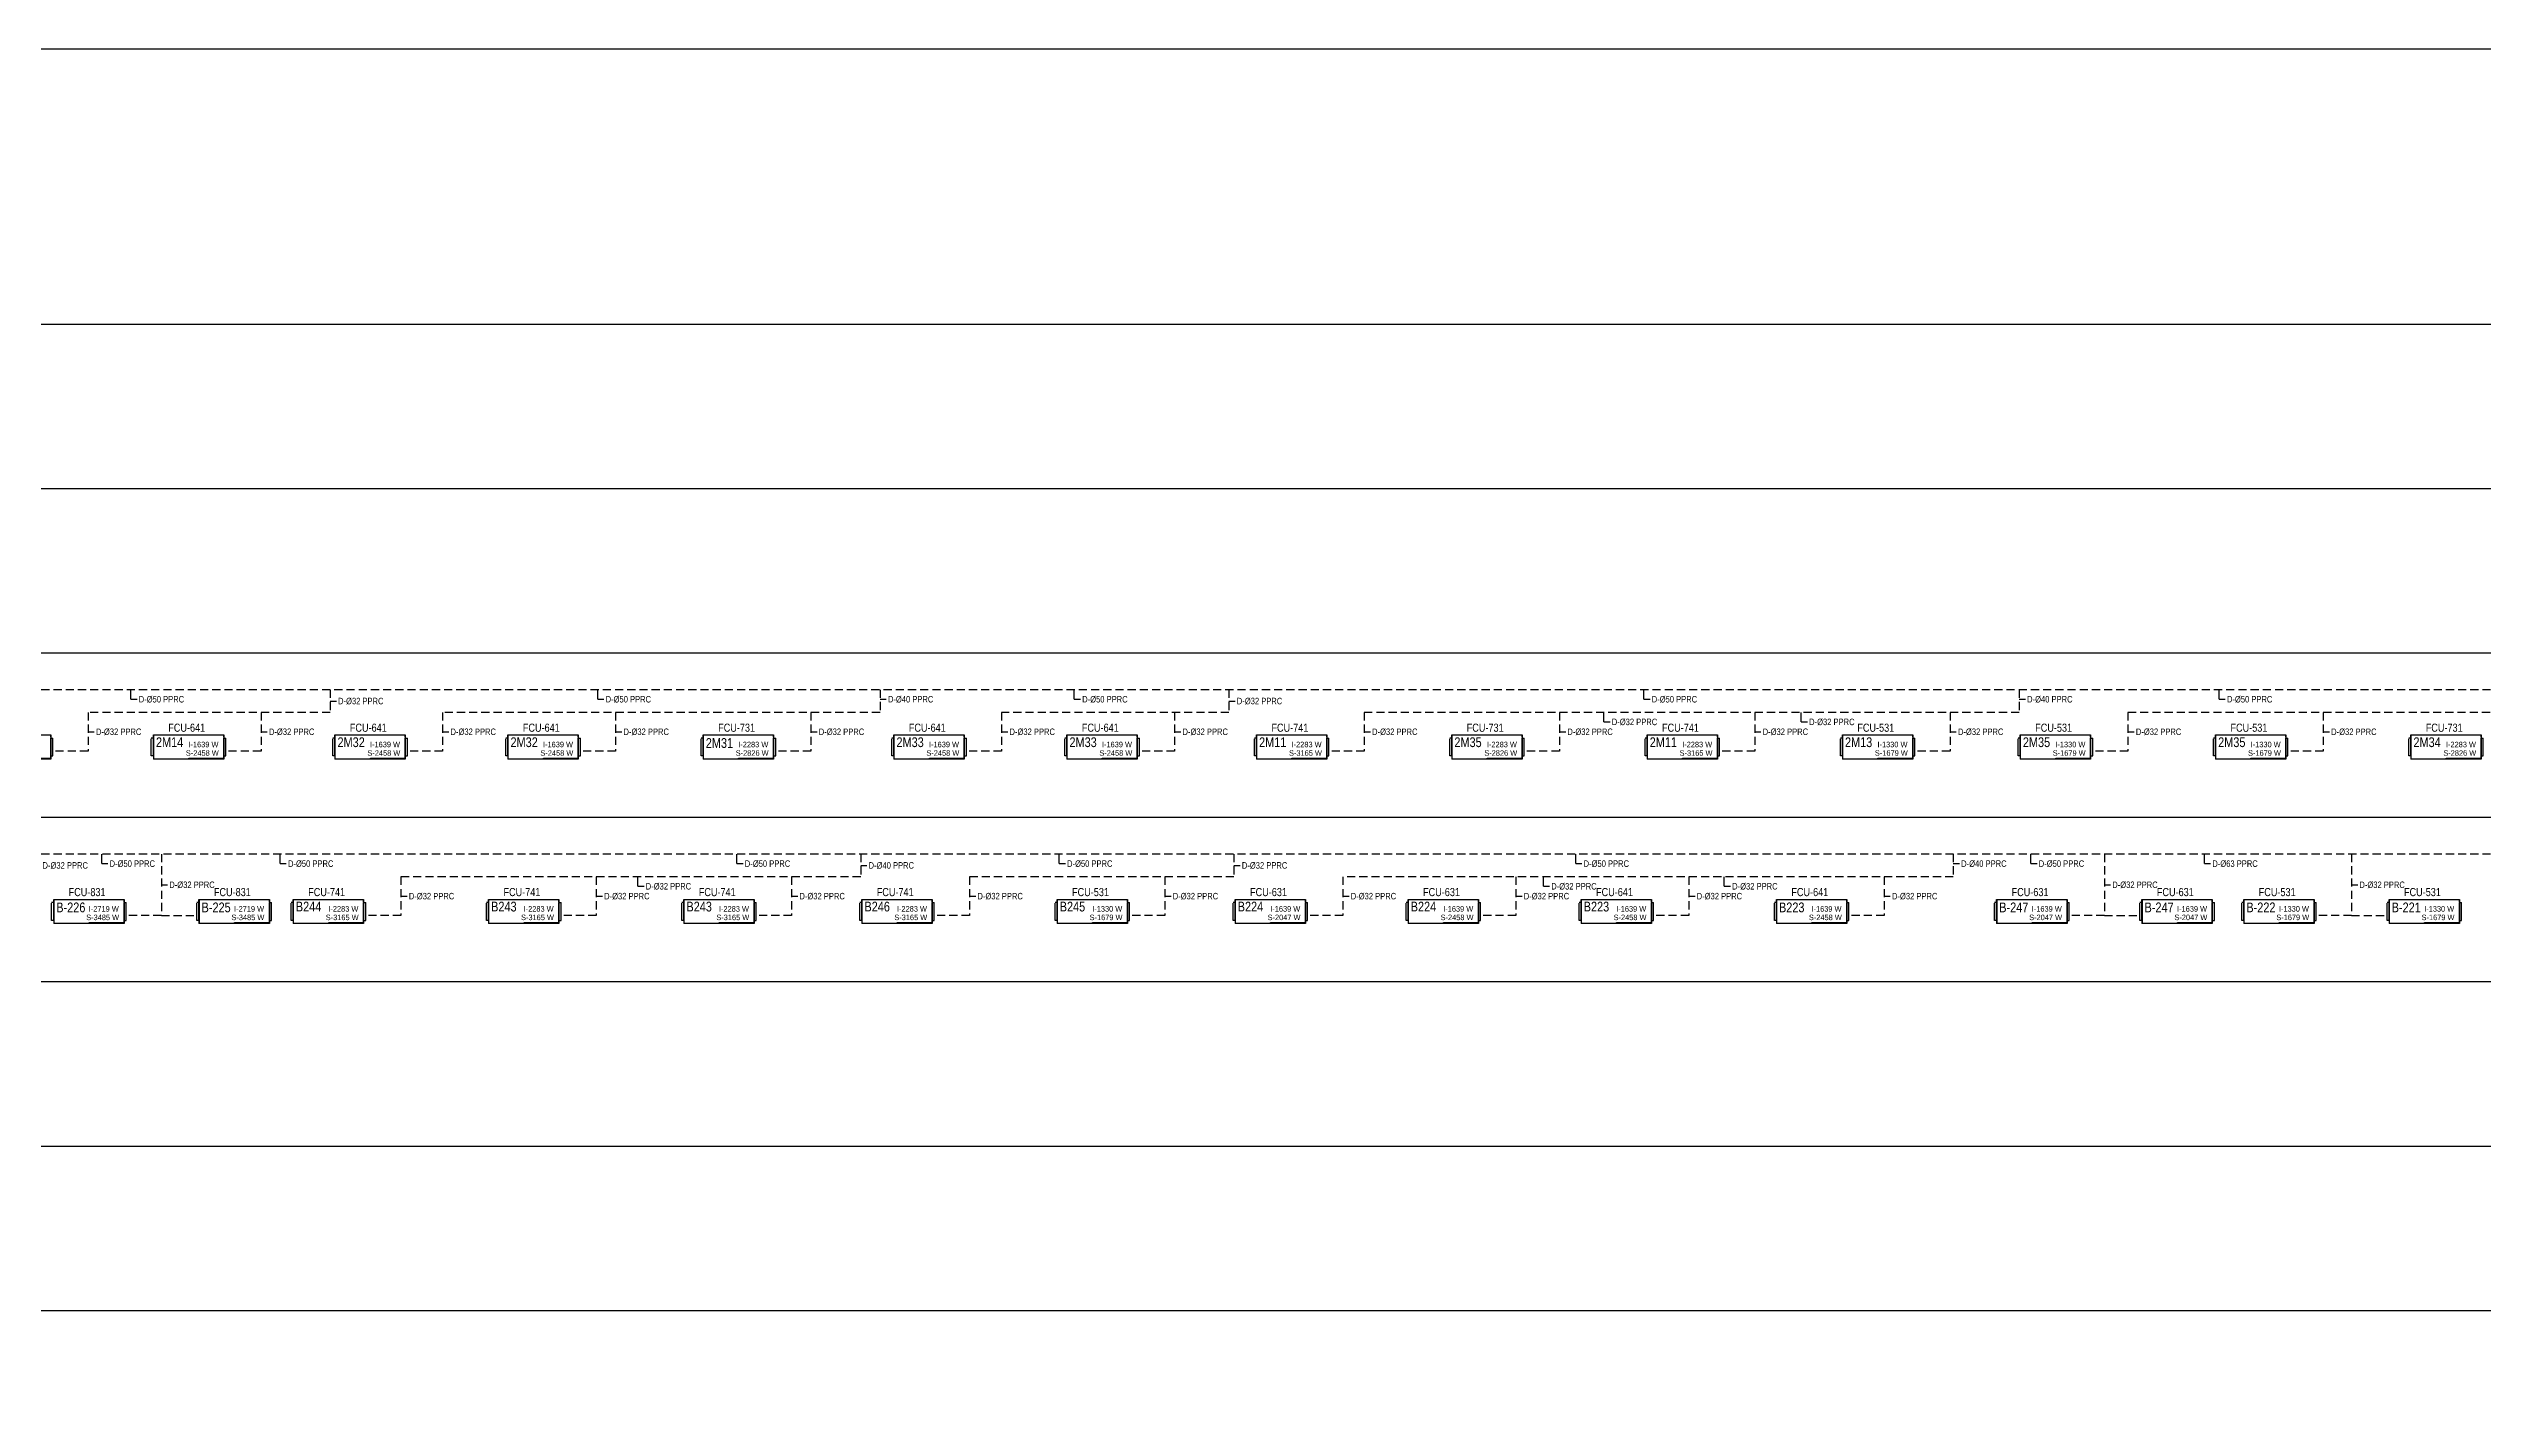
# Model space of a CAD drawing. Header units: centimetres. Extents: x -8730 to 48594, y -13 to 19987.
# Drawn here: x 11886 to 19366, y 4950 to 9120 of the extents above; entities that cross this region are included whole.
import ezdxf
from ezdxf.enums import TextEntityAlignment as Align

# ---------------------------------------------------------------- set-up
doc = ezdxf.new("R2010")
doc.units = ezdxf.units.CM
doc.header["$MEASUREMENT"] = 0
doc.linetypes.add('DASHED', pattern=[75, 50, -25])
doc.linetypes.add('Hidden', pattern=[0.714375, 0.47625, -0.238125])
for name, color, linetype, lineweight in [('1-BASLIK', 53, 'Continuous', 25), ('T-DRENAJ', 40, 'Hidden', 30), ('T-MAHAL', 120, 'Continuous', 15), ('T-STEXT', 181, 'Continuous', 15)]:
    doc.layers.add(name, color=color, linetype=linetype, lineweight=lineweight)
for name, color, linetype in [('T-DTEXT', 9, 'Continuous'), ('T-FC', 150, 'Continuous'), ('T-FC-NUMARA', 62, 'Continuous'), ('T-ITEXT', 32, 'Continuous'), ('T-TEXT', 85, 'Continuous')]:
    doc.layers.add(name, color=color, linetype=linetype)
doc.styles.add('ARIAL', font='arial.ttf')
doc.styles.add('LUCIDASANS', font='arial.ttf', dxfattribs={"width": 0.8})

# ---------------------------------------------------------------- blocks, each defined once
blk = doc.blocks.new('FANCOIL-DWD')
at = {"linetype": 'DASHED'}
blk.add_line((-114.3, -71.5), (-114.3, -16.4), dxfattribs=at)
for p, q in [((-108.1, -16.4), (-114.3, -16.4)), ((-114.3, -69.1), (-114.3, -18.8)), ((-108.1, -71.5), (-114.3, -71.5)), ((-108.1, -71.5), (-108.1, -7)), ((-108.1, -7), (108.1, -7)), ((-108.1, -71.5), (-108.1, -80.9)), ((-106.8, -80.9), (-106.8, -7)), ((108.1, -7), (108.1, -80.9)), ((108.1, -14.1), (108.1, -7.7)), ((108.1, -16.4), (114.6, -16.4)), ((108.1, -71), (108.1, -16.9)), ((108.1, -78), (108.1, -71.5)), ((108.1, -71.5), (114.6, -71.5)), ((114.6, -71.5), (114.6, -16.4)), ((108.1, -80.9), (-108.1, -80.9)), ((0.9, -80.9), (0.9, -78.2)), ((0.9, -78.2), (108.1, -78.2))]:
    blk.add_line(p, q)

msp = doc.modelspace()

# ---------------------------------------------------------------- linework, layer by layer
at = {"layer": '1-BASLIK'}
msp.add_lwpolyline([(-6103.8, 9120.4), (37956, 9120.4), (37956, 3226.7), (-6103.8, 3226.7)], close=True, dxfattribs=at)
at = {"layer": 'T-DRENAJ', "linetype": 'DASHED', "lineweight": -3, "ltscale": 0.5}
for p, q in [((26588.7, 7151), (1767.5, 7151)), ((12751.2, 7151), (12751.2, 7081.3)), ((14440.5, 7151), (14440.5, 7081.3)), ((15512.4, 7151), (15512.4, 7081.3)), ((17940.4, 7151), (17940.4, 7081.3)), ((12007.3, 7081.3), (12007.3, 6962.3)), ((12751.2, 7081.3), (12007.3, 7081.3)), ((12538.8, 7081.3), (12538.8, 6962.3)), ((14440.5, 7081.3), (13096.6, 7081.3)), ((13096.6, 7081.3), (13096.6, 6962.3)), ((13628.1, 7081.3), (13628.1, 6962.3)), ((14228.1, 7081.3), (14228.1, 6962.3)), ((15512.4, 7081.3), (14814, 7081.3)), ((14814, 7081.3), (14814, 6962.3)), ((15345.5, 7081.3), (15345.5, 6962.3)), ((17940.4, 7081.3), (15928, 7081.3)), ((15928, 7081.3), (15928, 6962.3)), ((16528, 7081.3), (16528, 6962.3)), ((17128, 7081.3), (17128, 6962.3)), ((17728, 7081.3), (17728, 6962.3)), ((19686.9, 7081.3), (18274.5, 7081.3)), ((18274.5, 7081.3), (18274.5, 6962.3)), ((18874.5, 7081.3), (18874.5, 6962.3)), ((12007.3, 6962.3), (11899, 6962.3)), ((12538.8, 6962.3), (12430.5, 6962.3)), ((13096.6, 6962.3), (12988.3, 6962.3)), ((13628.1, 6962.3), (13519.8, 6962.3)), ((14228.1, 6962.3), (14119.8, 6962.3)), ((14814, 6962.3), (14705.6, 6962.3)), ((15345.5, 6962.3), (15237.1, 6962.3)), ((15928, 6962.3), (15819.7, 6962.3)), ((16528, 6962.3), (16419.7, 6962.3)), ((17128, 6962.3), (17019.7, 6962.3)), ((17728, 6962.3), (17619.7, 6962.3)), ((18274.5, 6962.3), (18166.2, 6962.3)), ((18874.5, 6962.3), (18766.2, 6962.3)), ((26588.7, 6646), (-4404, 6646)), ((12232.7, 6646), (12232.7, 6457.3)), ((14381.1, 6646), (14381.1, 6576.3)), ((15527.9, 6646), (15527.9, 6576.3)), ((17737.8, 6646), (17737.8, 6576.3)), ((18202, 6646), (18202, 6457.3)), ((18961.3, 6646), (18961.3, 6457.3)), ((14381.1, 6576.3), (12968.6, 6576.3)), ((12968.6, 6576.3), (12968.6, 6457.3)), ((13568.6, 6576.3), (13568.6, 6457.3)), ((14168.6, 6576.3), (14168.6, 6457.3)), ((15527.9, 6576.3), (14715.5, 6576.3)), ((14715.5, 6576.3), (14715.5, 6457.3)), ((15315.5, 6576.3), (15315.5, 6457.3)), ((17737.8, 6576.3), (15862.4, 6576.3)), ((15862.4, 6576.3), (15862.4, 6457.3)), ((16393.9, 6576.3), (16393.9, 6457.3)), ((16925.4, 6576.3), (16925.4, 6457.3)), ((17525.4, 6576.3), (17525.4, 6457.3)), ((12232.7, 6457.3), (12124.3, 6457.3)), ((12232.7, 6457.3), (12341, 6457.3)), ((12968.6, 6457.3), (12860.3, 6457.3)), ((13568.6, 6457.3), (13460.3, 6457.3)), ((14168.6, 6457.3), (14060.3, 6457.3)), ((14715.5, 6457.3), (14607.2, 6457.3)), ((15315.5, 6457.3), (15207.2, 6457.3)), ((15862.4, 6457.3), (15754, 6457.3)), ((16393.9, 6457.3), (16285.5, 6457.3)), ((16925.4, 6457.3), (16817, 6457.3)), ((17525.4, 6457.3), (17417, 6457.3)), ((18202, 6457.3), (18093.7, 6457.3)), ((18202, 6457.3), (18310.4, 6457.3)), ((18961.3, 6457.3), (18852.9, 6457.3)), ((18961.3, 6457.3), (19069.6, 6457.3))]:
    msp.add_line(p, q, dxfattribs=at)
at = {"layer": 'T-DTEXT'}
for p, q in [((12138.7, 7121.7), (12138.7, 7151)), ((12138.7, 7121.7), (12157.7, 7121.7)), ((12751.2, 7116.2), (12770.2, 7116.2)), ((13573.2, 7121.7), (13573.2, 7151)), ((13573.2, 7121.7), (13592.1, 7121.7)), ((14440.5, 7121.7), (14459.5, 7121.7)), ((15037.3, 7121.7), (15037.3, 7151)), ((15037.3, 7121.7), (15056.2, 7121.7)), ((15512.4, 7116.2), (15531.3, 7116.2)), ((16787.1, 7121.7), (16787.1, 7151)), ((16787.1, 7121.7), (16806.1, 7121.7)), ((17940.4, 7121.7), (17959.4, 7121.7)), ((18554.4, 7121.7), (18554.4, 7151)), ((18554.4, 7121.7), (18573.4, 7121.7)), ((16664.4, 7052.1), (16664.4, 7081.3)), ((16664.4, 7052.1), (16683.4, 7052.1)), ((17270.7, 7052.1), (17270.7, 7081.3)), ((17270.7, 7052.1), (17289.6, 7052.1)), ((12007.3, 7021.8), (12026.3, 7021.8)), ((12538.8, 7021.8), (12557.8, 7021.8)), ((13096.6, 7021.8), (13115.6, 7021.8)), ((13628.1, 7021.8), (13647.1, 7021.8)), ((14228.1, 7021.8), (14247.1, 7021.8)), ((14814, 7021.8), (14832.9, 7021.8)), ((15345.5, 7021.8), (15364.4, 7021.8)), ((15928, 7021.8), (15947, 7021.8)), ((16528, 7021.8), (16547, 7021.8)), ((17128, 7021.8), (17147, 7021.8)), ((17728, 7021.8), (17747, 7021.8)), ((18274.5, 7021.8), (18293.4, 7021.8)), ((18874.5, 7021.8), (18893.4, 7021.8)), ((12049.2, 6616.7), (12049.2, 6646)), ((12049.2, 6616.7), (12068.2, 6616.7)), ((12597.4, 6616.7), (12597.4, 6646)), ((12597.4, 6616.7), (12616.4, 6616.7)), ((14000.8, 6616.7), (14000.8, 6646)), ((14000.8, 6616.7), (14019.7, 6616.7)), ((14381.1, 6611.2), (14400, 6611.2)), ((14990.9, 6616.7), (14990.9, 6646)), ((14990.9, 6616.7), (15009.9, 6616.7)), ((15527.9, 6611.2), (15546.9, 6611.2)), ((16577.8, 6616.7), (16577.8, 6646)), ((16577.8, 6616.7), (16596.8, 6616.7)), ((17737.8, 6616.7), (17756.7, 6616.7)), ((17976.3, 6616.7), (17976.3, 6646)), ((17976.3, 6616.7), (17995.2, 6616.7)), ((18509.6, 6616.7), (18509.6, 6646)), ((18509.6, 6616.7), (18528.5, 6616.7)), ((12232.7, 6551.6), (12251.6, 6551.6)), ((12968.6, 6516.8), (12987.6, 6516.8)), ((13568.6, 6516.8), (13587.6, 6516.8)), ((13696.4, 6547.1), (13696.4, 6576.3)), ((13696.4, 6547.1), (13715.4, 6547.1)), ((14168.6, 6516.8), (14187.6, 6516.8)), ((14715.5, 6516.8), (14734.5, 6516.8)), ((15315.5, 6516.8), (15334.5, 6516.8)), ((15862.4, 6516.8), (15881.3, 6516.8)), ((16393.9, 6516.8), (16412.8, 6516.8)), ((16478.3, 6547.1), (16478.3, 6576.3)), ((16478.3, 6547.1), (16497.3, 6547.1)), ((16925.4, 6516.8), (16944.3, 6516.8)), ((17034.2, 6547.1), (17034.2, 6576.3)), ((17034.2, 6547.1), (17053.2, 6547.1)), ((17525.4, 6516.8), (17544.3, 6516.8)), ((18202, 6551.6), (18221, 6551.6)), ((18961.3, 6551.6), (18980.2, 6551.6))]:
    msp.add_line(p, q, dxfattribs=at)
at = {"layer": 'T-TEXT', "color": 7}
for p, q in [((36595.3, 8273.4), (-5138.2, 8273.4)), ((36595.3, 7768.4), (-5138.2, 7768.4)), ((36595.3, 7263.4), (-5138.2, 7263.4)), ((36595.3, 6758.4), (-5138.2, 6758.4)), ((36595.3, 6253.4), (-5138.2, 6253.4)), ((-5138.2, 5748.4), (36595.3, 5748.4)), ((-5138.2, 5243.4), (36595.3, 5243.4))]:
    msp.add_line(p, q, dxfattribs=at)

# ---------------------------------------------------------------- block references
at = {"layer": 'T-FC'}
for p in [(11784.4, 7019), (12315.9, 7019), (12873.7, 7019), (13405.2, 7019), (14005.2, 7019), (14591, 7019), (15122.5, 7019), (15705.1, 7019), (16305.1, 7019), (16905.1, 7019), (17505.1, 7019), (18051.5, 7019), (18651.5, 7019), (19251.5, 7019), (12009.7, 6514), (12456.1, 6514), (12745.7, 6514), (13345.7, 6514), (13945.7, 6514), (14492.6, 6514), (15092.6, 6514), (15639.4, 6514), (16170.9, 6514), (16702.4, 6514), (17302.4, 6514), (17979.1, 6514), (18425.5, 6514), (18738.3, 6514), (19184.7, 6514)]:
    msp.add_blockref('FANCOIL-DWD', p, dxfattribs=at)

# ---------------------------------------------------------------- texts
at = {"layer": 'T-DTEXT', "style": 'LUCIDASANS', "width": 0.8}
for s, p in [('D-%%C50 PPRC', (12162.9, 7111.8)), ('D-%%C32 PPRC', (12775.4, 7106.3)), ('D-%%C50 PPRC', (13597.4, 7111.8)), ('D-%%C40 PPRC', (14464.7, 7111.8)), ('D-%%C50 PPRC', (15061.5, 7111.8)), ('D-%%C32 PPRC', (15536.6, 7106.3)), ('D-%%C50 PPRC', (16811.3, 7111.8)), ('D-%%C40 PPRC', (17964.6, 7111.8)), ('D-%%C50 PPRC', (18578.6, 7111.8)), ('D-%%C32 PPRC', (12031.5, 7011.9)), ('D-%%C32 PPRC', (12563, 7011.9)), ('D-%%C32 PPRC', (13120.8, 7011.9)), ('D-%%C32 PPRC', (13652.3, 7011.9)), ('D-%%C32 PPRC', (14252.3, 7011.9)), ('D-%%C32 PPRC', (14838.2, 7011.9)), ('D-%%C32 PPRC', (15369.7, 7011.9)), ('D-%%C32 PPRC', (15952.2, 7011.9)), ('D-%%C32 PPRC', (16552.2, 7011.9)), ('D-%%C32 PPRC', (16688.6, 7042.2)), ('D-%%C32 PPRC', (17152.2, 7011.9)), ('D-%%C32 PPRC', (17294.9, 7042.2)), ('D-%%C32 PPRC', (17752.2, 7011.9)), ('D-%%C32 PPRC', (18298.7, 7011.9)), ('D-%%C32 PPRC', (18898.7, 7011.9)), ('D-%%C32 PPRC', (11867.3, 6601.3)), ('D-%%C50 PPRC', (12073.4, 6606.8)), ('D-%%C50 PPRC', (12621.6, 6606.8)), ('D-%%C50 PPRC', (14025, 6606.8)), ('D-%%C40 PPRC', (14405.3, 6601.3)), ('D-%%C50 PPRC', (15015.1, 6606.8)), ('D-%%C32 PPRC', (15552.1, 6601.3)), ('D-%%C50 PPRC', (16602, 6606.8)), ('D-%%C40 PPRC', (17762, 6606.8)), ('D-%%C50 PPRC', (18000.4, 6606.8)), ('D-%%C63 PPRC', (18533.7, 6606.8)), ('D-%%C32 PPRC', (12256.8, 6541.8)), ('D-%%C32 PPRC', (12992.8, 6506.9)), ('D-%%C32 PPRC', (13592.8, 6506.9)), ('D-%%C32 PPRC', (13720.6, 6537.2)), ('D-%%C32 PPRC', (14192.8, 6506.9)), ('D-%%C32 PPRC', (14739.7, 6506.9)), ('D-%%C32 PPRC', (15339.7, 6506.9)), ('D-%%C32 PPRC', (15886.6, 6506.9)), ('D-%%C32 PPRC', (16418.1, 6506.9)), ('D-%%C32 PPRC', (16502.5, 6537.2)), ('D-%%C32 PPRC', (16949.5, 6506.9)), ('D-%%C32 PPRC', (17058.4, 6537.2)), ('D-%%C32 PPRC', (17549.5, 6506.9)), ('D-%%C32 PPRC', (18226.2, 6541.8)), ('D-%%C32 PPRC', (18985.5, 6541.8))]:
    msp.add_text(s, height=20, dxfattribs=at).set_placement(p)
at = {"layer": 'T-FC-NUMARA', "color": 1, "style": 'ARIAL', "width": 0.8}
for p in [(12253.7, 7021.9), (12811.6, 7021.9), (13343.1, 7021.9), (14528.9, 7021.9), (15060.4, 7021.9), (16640.3, 6516.9), (17240.3, 6516.9)]:
    msp.add_text('FCU-641', height=25, dxfattribs=at).set_placement(p)
at = {"layer": 'T-FC-NUMARA', "color": 30, "style": 'ARIAL', "width": 0.8}
for p in [(13943.1, 7021.9), (16243, 7021.9), (19189.4, 7021.9)]:
    msp.add_text('FCU-731', height=25, dxfattribs=at).set_placement(p)
at = {"layer": 'T-FC-NUMARA', "color": 163, "style": 'ARIAL', "width": 0.8}
for p in [(15643, 7021.9), (16843, 7021.9), (12683.6, 6516.9), (13283.6, 6516.9), (13883.6, 6516.9), (14430.4, 6516.9)]:
    msp.add_text('FCU-741', height=25, dxfattribs=at).set_placement(p)
at = {"layer": 'T-FC-NUMARA', "color": 100, "style": 'ARIAL', "width": 0.8}
for p in [(17443, 7021.9), (17989.4, 7021.9), (18589.4, 7021.9), (15030.4, 6516.9), (18676.2, 6516.9), (19122.5, 6516.9)]:
    msp.add_text('FCU-531', height=25, dxfattribs=at).set_placement(p)
at = {"layer": 'T-FC-NUMARA', "color": 62, "style": 'ARIAL', "width": 0.8}
for p in [(11947.6, 6516.9), (12393.9, 6516.9)]:
    msp.add_text('FCU-831', height=25, dxfattribs=at).set_placement(p)
at = {"layer": 'T-FC-NUMARA', "color": 2, "style": 'ARIAL', "width": 0.8}
for p in [(15577.3, 6516.9), (16108.8, 6516.9), (17917, 6516.9), (18363.3, 6516.9)]:
    msp.add_text('FCU-631', height=25, dxfattribs=at).set_placement(p)
at = {"layer": 'T-ITEXT', "color": 1, "style": 'ARIAL', "width": 0.8}
for p in [(12407.9, 6974.3), (12965.7, 6974.3), (13497.2, 6974.3), (14683.1, 6974.3), (15214.5, 6974.3), (16262.9, 6469.3), (16794.4, 6469.3), (17394.4, 6469.3)]:
    msp.add_text('I-1639 W', height=17, dxfattribs=at).set_placement(p, align=Align.RIGHT)
at = {"layer": 'T-ITEXT', "color": 30, "style": 'ARIAL', "width": 0.8}
for p in [(14097.2, 6974.3), (16397.1, 6974.3), (19343.6, 6974.3)]:
    msp.add_text('I-2283 W', height=17, dxfattribs=at).set_placement(p, align=Align.RIGHT)
at = {"layer": 'T-ITEXT', "color": 163, "style": 'ARIAL', "width": 0.8}
for p in [(15797.1, 6974.3), (16997.1, 6974.3), (12837.7, 6469.3), (13437.7, 6469.3), (14037.7, 6469.3), (14584.6, 6469.3)]:
    msp.add_text('I-2283 W', height=17, dxfattribs=at).set_placement(p, align=Align.RIGHT)
at = {"layer": 'T-ITEXT', "color": 100, "style": 'ARIAL', "width": 0.8}
for p in [(17597.1, 6974.3), (18143.6, 6974.3), (18743.6, 6974.3), (15184.6, 6469.3), (18830.4, 6469.3), (19276.7, 6469.3)]:
    msp.add_text('I-1330 W', height=17, dxfattribs=at).set_placement(p, align=Align.RIGHT)
at = {"layer": 'T-ITEXT', "color": 62, "style": 'ARIAL', "width": 0.8}
for p in [(12101.7, 6469.3), (12548.1, 6469.3)]:
    msp.add_text('I-2719 W', height=17, dxfattribs=at).set_placement(p, align=Align.RIGHT)
at = {"layer": 'T-ITEXT', "color": 2, "style": 'ARIAL', "width": 0.8}
for s, p in [('S-2047 W', (15732.3, 6443.1)), ('I-1639 W', (15731.5, 6469.3)), ('I-1639 W', (18071.1, 6469.3)), ('I-1639 W', (18517.5, 6469.3))]:
    msp.add_text(s, height=17, dxfattribs=at).set_placement(p, align=Align.RIGHT)
at = {"layer": 'T-MAHAL', "style": 'LUCIDASANS', "width": 0.8}
for s, p in [('2M14', (12215.8, 6974.8)), ('2M32', (12773.6, 6974.8)), ('2M32', (13305.1, 6974.8)), ('2M31', (13905.1, 6972.3)), ('2M33', (14490.9, 6974.8)), ('2M33', (15022.4, 6974.8)), ('2M11', (15605, 6974.8)), ('2M35', (16205, 6974.8)), ('2M11', (16805, 6974.8)), ('2M13', (17405, 6974.8)), ('2M35', (17951.5, 6974.8)), ('2M35', (18551.5, 6974.8)), ('2M34', (19151.5, 6974.8)), ('B-226', (11909.6, 6467.3)), ('B-225', (12356, 6467.3)), ('B244', (12645.6, 6469.8)), ('B243', (13245.6, 6469.8)), ('B243', (13845.6, 6469.8)), ('B246', (14392.5, 6469.8)), ('B245', (14992.5, 6469.8)), ('B224', (15539.3, 6469.8)), ('B224', (16070.8, 6469.8)), ('B223', (16602.3, 6469.8)), ('B223', (17202.3, 6467.3)), ('B-247', (17879, 6467.3)), ('B-247', (18325.4, 6467.3)), ('B-222', (18638.2, 6467.3)), ('B-221', (19084.6, 6467.3))]:
    msp.add_text(s, height=30, dxfattribs=at).set_placement(p)
at = {"layer": 'T-STEXT', "color": 1, "style": 'ARIAL', "width": 0.8}
for p in [(12408.8, 6948.1), (12966.6, 6948.1), (13498.1, 6948.1), (14683.9, 6948.1), (15215.4, 6948.1), (16263.8, 6443.1), (16795.3, 6443.1), (17395.3, 6443.1)]:
    msp.add_text('S-2458 W', height=17, dxfattribs=at).set_placement(p, align=Align.RIGHT)
at = {"layer": 'T-STEXT', "color": 30, "style": 'ARIAL', "width": 0.8}
for p in [(14098.1, 6948.1), (16398, 6948.1), (19344.4, 6948.1)]:
    msp.add_text('S-2826 W', height=17, dxfattribs=at).set_placement(p, align=Align.RIGHT)
at = {"layer": 'T-STEXT', "color": 163, "style": 'ARIAL', "width": 0.8}
for p in [(15798, 6948.1), (16998, 6948.1), (12838.6, 6443.1), (13438.6, 6443.1), (14038.6, 6443.1), (14585.4, 6443.1)]:
    msp.add_text('S-3165 W', height=17, dxfattribs=at).set_placement(p, align=Align.RIGHT)
at = {"layer": 'T-STEXT', "color": 100, "style": 'ARIAL', "width": 0.8}
for p in [(17598, 6948.1), (18144.4, 6948.1), (18744.4, 6948.1), (15185.4, 6443.1), (18831.2, 6443.1), (19277.6, 6443.1)]:
    msp.add_text('S-1679 W', height=17, dxfattribs=at).set_placement(p, align=Align.RIGHT)
at = {"layer": 'T-STEXT', "color": 62, "style": 'ARIAL', "width": 0.8}
for p in [(12102.6, 6443.1), (12548.9, 6443.1)]:
    msp.add_text('S-3485 W', height=17, dxfattribs=at).set_placement(p, align=Align.RIGHT)
at = {"layer": 'T-STEXT', "color": 2, "style": 'ARIAL', "width": 0.8}
for p in [(18072, 6443.1), (18518.3, 6443.1)]:
    msp.add_text('S-2047 W', height=17, dxfattribs=at).set_placement(p, align=Align.RIGHT)

doc.saveas('drawing.dxf')
